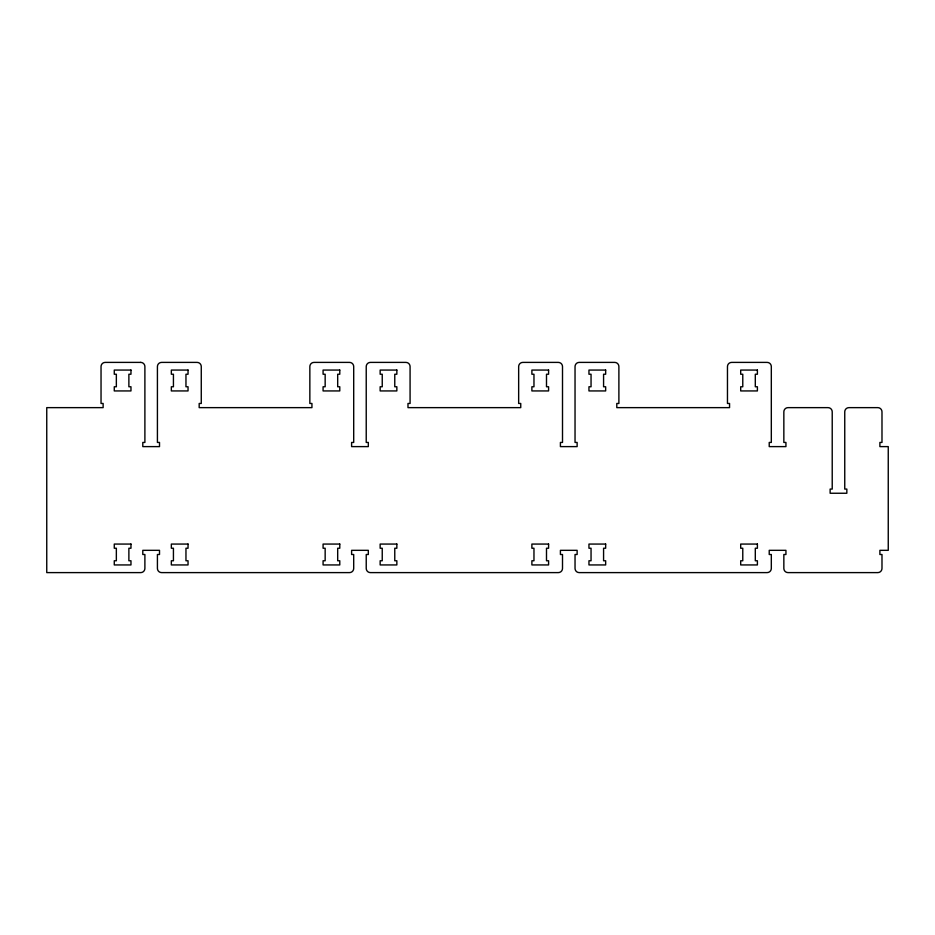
<?xml version="1.0" encoding="UTF-8"?>
<svg xmlns="http://www.w3.org/2000/svg" width="935" height="935" viewBox="0 0 935 935"><rect width="100%" height="100%" fill="white"/><g stroke="black" fill="none" stroke-linecap="round" stroke-linejoin="round"><path stroke-width="1.4" d="M140.718 362.394L105.223 362.394A4.172 4.172 0 0 0 101.038 366.578L101.038 403.464L103.13 403.464L103.13 407.637L46.75 407.637L46.75 572.606L140.718 572.606A4.172 4.172 0 0 0 144.89 568.422L144.89 554.502L142.798 554.502L142.798 550.329L159.511 550.329L159.511 554.502L157.419 554.502L157.419 568.422A4.172 4.172 0 0 0 161.591 572.606L349.526 572.606A4.172 4.172 0 0 0 353.699 568.422L353.699 554.502L351.607 554.502L351.607 550.329L368.32 550.329L368.32 554.502L366.228 554.502L366.228 568.422A4.172 4.172 0 0 0 370.4 572.606L558.335 572.606A4.172 4.172 0 0 0 562.508 568.422L562.508 554.502L560.416 554.502L560.416 550.329L577.129 550.329L577.129 554.502L575.037 554.502L575.037 568.422A4.172 4.172 0 0 0 579.209 572.606L767.144 572.606A4.172 4.172 0 0 0 771.317 568.422L771.317 554.502L769.224 554.502L769.224 550.329L785.938 550.329L785.938 554.502L783.846 554.502L783.846 568.422A4.172 4.172 0 0 0 788.018 572.606L877.813 572.606A4.172 4.172 0 0 0 881.986 568.422L881.986 554.502L879.893 554.502L879.893 550.329L888.25 550.329L888.25 446.614L879.893 446.614L879.893 442.442L881.986 442.442L881.986 411.821A4.172 4.172 0 0 0 877.813 407.637L848.922 407.637A4.172 4.172 0 0 0 844.749 411.821L844.749 489.075L846.841 489.075L846.841 493.248L830.128 493.248L830.128 489.075L832.22 489.075L832.22 411.821A4.172 4.172 0 0 0 828.048 407.637L788.018 407.637A4.172 4.172 0 0 0 783.846 411.821L783.846 442.442L785.938 442.442L785.938 446.614L769.224 446.614L769.224 442.442L771.317 442.442L771.317 366.578A4.172 4.172 0 0 0 767.144 362.394L731.649 362.394A4.172 4.172 0 0 0 727.465 366.578L727.465 403.464L729.557 403.464L729.557 407.637L616.796 407.637L616.796 403.464L618.888 403.464L618.888 366.578A4.172 4.172 0 0 0 614.716 362.394L579.209 362.394A4.172 4.172 0 0 0 575.037 366.578L575.037 442.442L577.129 442.442L577.129 446.614L560.416 446.614L560.416 442.442L562.508 442.442L562.508 366.578A4.172 4.172 0 0 0 558.335 362.394L522.84 362.394A4.172 4.172 0 0 0 518.656 366.578L518.656 403.464L520.748 403.464L520.748 407.637L407.987 407.637L407.987 403.464L410.079 403.464L410.079 366.578A4.172 4.172 0 0 0 405.907 362.394L370.4 362.394A4.172 4.172 0 0 0 366.228 366.578L366.228 442.442L368.32 442.442L368.32 446.614L351.607 446.614L351.607 442.442L353.699 442.442L353.699 366.578A4.172 4.172 0 0 0 349.526 362.394L314.031 362.394A4.172 4.172 0 0 0 309.847 366.578L309.847 403.464L311.939 403.464L311.939 407.637L199.178 407.637L199.178 403.464L201.27 403.464L201.27 366.578A4.172 4.172 0 0 0 197.098 362.394L161.591 362.394A4.172 4.172 0 0 0 157.419 366.578L157.419 442.442L159.511 442.442L159.511 446.614L142.798 446.614L142.798 442.442L144.89 442.442L144.89 366.578A4.172 4.172 0 0 0 140.718 362.394M130.97 370.061L114.269 370.061L114.269 374.234L116.349 374.234L116.349 386.763L114.269 386.763L114.269 390.935L130.97 390.935L130.97 386.763L128.878 386.763L128.878 374.234L130.97 374.234L130.97 370.061M188.04 370.061L171.339 370.061L171.339 374.234L173.431 374.234L173.431 386.763L171.339 386.763L171.339 390.935L188.04 390.935L188.04 386.763L185.96 386.763L185.96 374.234L188.04 374.234L188.04 370.061M339.779 370.061L323.078 370.061L323.078 374.234L325.158 374.234L325.158 386.763L323.078 386.763L323.078 390.935L339.779 390.935L339.779 386.763L337.687 386.763L337.687 374.234L339.779 374.234L339.779 370.061M396.849 370.061L380.148 370.061L380.148 374.234L382.24 374.234L382.24 386.763L380.148 386.763L380.148 390.935L396.849 390.935L396.849 386.763L394.769 386.763L394.769 374.234L396.849 374.234L396.849 370.061M548.588 370.061L531.886 370.061L531.886 374.234L533.967 374.234L533.967 386.763L531.886 386.763L531.886 390.935L548.588 390.935L548.588 386.763L546.496 386.763L546.496 374.234L548.588 374.234L548.588 370.061M605.658 370.061L588.957 370.061L588.957 374.234L591.049 374.234L591.049 386.763L588.957 386.763L588.957 390.935L605.658 390.935L605.658 386.763L603.578 386.763L603.578 374.234L605.658 374.234L605.658 370.061M757.397 370.061L740.695 370.061L740.695 374.234L742.776 374.234L742.776 386.763L740.695 386.763L740.695 390.935L757.397 390.935L757.397 386.763L755.305 386.763L755.305 374.234L757.397 374.234L757.397 370.061M130.97 544.065L114.269 544.065L114.269 548.237L116.349 548.237L116.349 560.766L114.269 560.766L114.269 564.939L130.97 564.939L130.97 560.766L128.878 560.766L128.878 548.237L130.97 548.237L130.97 544.065M188.04 544.065L171.339 544.065L171.339 548.237L173.431 548.237L173.431 560.766L171.339 560.766L171.339 564.939L188.04 564.939L188.04 560.766L185.96 560.766L185.96 548.237L188.04 548.237L188.04 544.065M339.779 544.065L323.078 544.065L323.078 548.237L325.158 548.237L325.158 560.766L323.078 560.766L323.078 564.939L339.779 564.939L339.779 560.766L337.687 560.766L337.687 548.237L339.779 548.237L339.779 544.065M396.849 544.065L380.148 544.065L380.148 548.237L382.24 548.237L382.24 560.766L380.148 560.766L380.148 564.939L396.849 564.939L396.849 560.766L394.769 560.766L394.769 548.237L396.849 548.237L396.849 544.065M548.588 544.065L531.886 544.065L531.886 548.237L533.967 548.237L533.967 560.766L531.886 560.766L531.886 564.939L548.588 564.939L548.588 560.766L546.496 560.766L546.496 548.237L548.588 548.237L548.588 544.065M605.658 544.065L588.957 544.065L588.957 548.237L591.049 548.237L591.049 560.766L588.957 560.766L588.957 564.939L605.658 564.939L605.658 560.766L603.578 560.766L603.578 548.237L605.658 548.237L605.658 544.065M757.397 544.065L740.695 544.065L740.695 548.237L742.776 548.237L742.776 560.766L740.695 560.766L740.695 564.939L757.397 564.939L757.397 560.766L755.305 560.766L755.305 548.237L757.397 548.237L757.397 544.065"/></g></svg>
